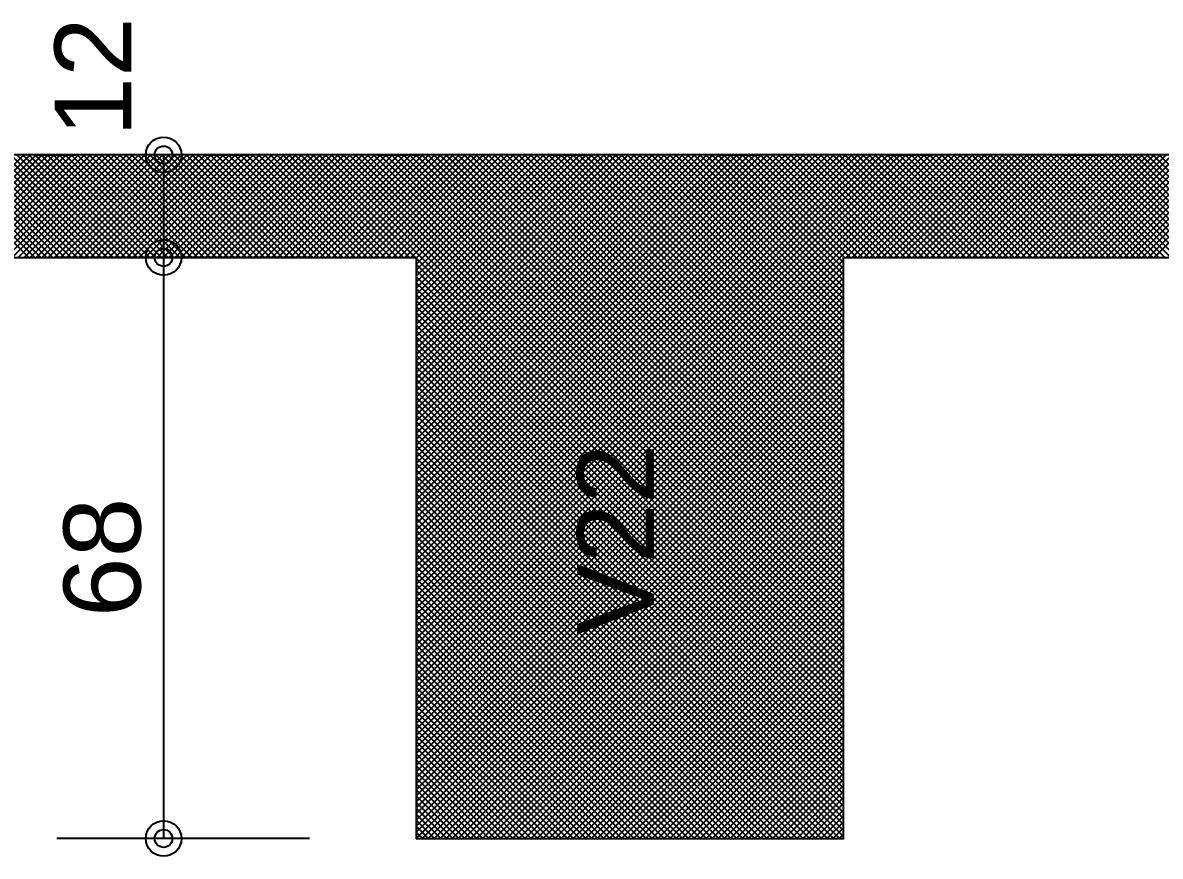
# Model space of a CAD drawing. Extents: x 0 to 119, y 0 to 84.
# Drawn here: x 30.765 to 33.426, y 68.073 to 70.024 of the extents above; entities that cross this region are included whole.
import ezdxf

# ---------------------------------------------------------------- set-up
doc = ezdxf.new("R2010")
doc.units = 0
doc.header["$MEASUREMENT"] = 0
doc.linetypes.add('ESTILO_TQS_0002', pattern=[0.4, 0.1, -0.3])
for name, color, linetype in [('29', 9, 'CONTINUOUS'), ('3', 7, 'CONTINUOUS'), ('32', 250, 'CONTINUOUS'), ('6', 178, 'CONTINUOUS')]:
    doc.layers.add(name, color=color, linetype=linetype)
doc.styles.add('TQS_ARIAL', font='arial.ttf')

msp = doc.modelspace()

# ---------------------------------------------------------------- linework, layer by layer
at = {"layer": '29', "color": 9, "linetype": 'Continuous'}
for p, q in [((30.527524, 69.474966), (30.767524, 69.714966)), ((30.538634, 69.714966), (30.778634, 69.474966)), ((30.541667, 69.474966), (30.781667, 69.714966)), ((30.552776, 69.714966), (30.792776, 69.474966)), ((30.555809, 69.474966), (30.795809, 69.714966)), ((30.566918, 69.714966), (30.806918, 69.474966)), ((30.569951, 69.474966), (30.809951, 69.714966)), ((30.58106, 69.714966), (30.82106, 69.474966)), ((30.584093, 69.474966), (30.824093, 69.714966)), ((30.595202, 69.714966), (30.835202, 69.474966)), ((30.598235, 69.474966), (30.838235, 69.714966)), ((30.609344, 69.714966), (30.849344, 69.474966)), ((30.612377, 69.474966), (30.852377, 69.714966)), ((30.623486, 69.714966), (30.863486, 69.474966)), ((30.626519, 69.474966), (30.866519, 69.714966)), ((30.637628, 69.714966), (30.877628, 69.474966)), ((30.640661, 69.474966), (30.880661, 69.714966)), ((30.651771, 69.714966), (30.891771, 69.474966)), ((30.654804, 69.474966), (30.894804, 69.714966)), ((30.665913, 69.714966), (30.905913, 69.474966)), ((30.668946, 69.474966), (30.908946, 69.714966)), ((30.680055, 69.714966), (30.920055, 69.474966)), ((30.683088, 69.474966), (30.923088, 69.714966)), ((30.694197, 69.714966), (30.934197, 69.474966)), ((30.69723, 69.474966), (30.93723, 69.714966)), ((30.708339, 69.714966), (30.948339, 69.474966)), ((30.711372, 69.474966), (30.951372, 69.714966)), ((30.722481, 69.714966), (30.962481, 69.474966)), ((30.725514, 69.474966), (30.965514, 69.714966)), ((30.736623, 69.714966), (30.976623, 69.474966)), ((30.739656, 69.474966), (30.979656, 69.714966)), ((30.750766, 69.714966), (30.990766, 69.474966)), ((30.753799, 69.474966), (30.993799, 69.714966)), ((30.764908, 69.714966), (31.004908, 69.474966)), ((30.767941, 69.474966), (31.007941, 69.714966)), ((30.77905, 69.714966), (31.01905, 69.474966)), ((30.782083, 69.474966), (31.022083, 69.714966)), ((30.793192, 69.714966), (31.033192, 69.474966)), ((30.796225, 69.474966), (31.036225, 69.714966)), ((30.807334, 69.714966), (31.047334, 69.474966)), ((30.810367, 69.474966), (31.050367, 69.714966)), ((30.821476, 69.714966), (31.061476, 69.474966)), ((30.824509, 69.474966), (31.064509, 69.714966)), ((30.835618, 69.714966), (31.075618, 69.474966)), ((30.838651, 69.474966), (31.078651, 69.714966)), ((30.849761, 69.714966), (31.089761, 69.474966)), ((30.852794, 69.474966), (31.092794, 69.714966)), ((30.863903, 69.714966), (31.103903, 69.474966)), ((30.866936, 69.474966), (31.106936, 69.714966)), ((30.878045, 69.714966), (31.118045, 69.474966)), ((30.881078, 69.474966), (31.121078, 69.714966)), ((30.892187, 69.714966), (31.132187, 69.474966)), ((30.89522, 69.474966), (31.13522, 69.714966)), ((30.906329, 69.714966), (31.146329, 69.474966)), ((30.909362, 69.474966), (31.149362, 69.714966)), ((30.920471, 69.714966), (31.160471, 69.474966)), ((30.923504, 69.474966), (31.163504, 69.714966)), ((30.934613, 69.714966), (31.174613, 69.474966)), ((30.937646, 69.474966), (31.177646, 69.714966)), ((30.948755, 69.714966), (31.188755, 69.474966)), ((30.951788, 69.474966), (31.191788, 69.714966)), ((30.962898, 69.714966), (31.202898, 69.474966)), ((30.965931, 69.474966), (31.205931, 69.714966)), ((30.97704, 69.714966), (31.21704, 69.474966)), ((30.980073, 69.474966), (31.220073, 69.714966)), ((30.991182, 69.714966), (31.231182, 69.474966)), ((30.994215, 69.474966), (31.234215, 69.714966)), ((31.005324, 69.714966), (31.245324, 69.474966)), ((31.008357, 69.474966), (31.248357, 69.714966)), ((31.019466, 69.714966), (31.259466, 69.474966)), ((31.022499, 69.474966), (31.262499, 69.714966)), ((31.033608, 69.714966), (31.273608, 69.474966)), ((31.036641, 69.474966), (31.276641, 69.714966)), ((31.04775, 69.714966), (31.28775, 69.474966)), ((31.050783, 69.474966), (31.290783, 69.714966)), ((31.061893, 69.714966), (31.301893, 69.474966)), ((31.064926, 69.474966), (31.304926, 69.714966)), ((31.076035, 69.714966), (31.316035, 69.474966)), ((31.079068, 69.474966), (31.319068, 69.714966)), ((31.090177, 69.714966), (31.330177, 69.474966)), ((31.09321, 69.474966), (31.33321, 69.714966)), ((31.104319, 69.714966), (31.344319, 69.474966)), ((31.107352, 69.474966), (31.347352, 69.714966)), ((31.118461, 69.714966), (31.358461, 69.474966)), ((31.121494, 69.474966), (31.361494, 69.714966)), ((31.132603, 69.714966), (31.372603, 69.474966)), ((31.135636, 69.474966), (31.375636, 69.714966)), ((31.146745, 69.714966), (31.386745, 69.474966)), ((31.149778, 69.474966), (31.389778, 69.714966)), ((31.160887, 69.714966), (31.400887, 69.474966)), ((31.163921, 69.474966), (31.403921, 69.714966)), ((31.17503, 69.714966), (31.41503, 69.474966)), ((31.178063, 69.474966), (31.418063, 69.714966)), ((31.189172, 69.714966), (31.429172, 69.474966)), ((31.192205, 69.474966), (31.432205, 69.714966)), ((31.203314, 69.714966), (31.443314, 69.474966)), ((31.206347, 69.474966), (31.446347, 69.714966)), ((31.217456, 69.714966), (31.457456, 69.474966)), ((31.220489, 69.474966), (31.460489, 69.714966)), ((31.231598, 69.714966), (31.471598, 69.474966)), ((31.234631, 69.474966), (31.474631, 69.714966)), ((31.24574, 69.714966), (31.48574, 69.474966)), ((31.248773, 69.474966), (31.488773, 69.714966)), ((31.259882, 69.714966), (31.499882, 69.474966)), ((31.262915, 69.474966), (31.502915, 69.714966)), ((31.274025, 69.714966), (31.514025, 69.474966)), ((31.277058, 69.474966), (31.517058, 69.714966)), ((31.288167, 69.714966), (31.528167, 69.474966)), ((31.2912, 69.474966), (31.5312, 69.714966)), ((31.302309, 69.714966), (31.542309, 69.474966)), ((31.305342, 69.474966), (31.545342, 69.714966)), ((31.316451, 69.714966), (31.556451, 69.474966)), ((31.319484, 69.474966), (31.559484, 69.714966)), ((31.330593, 69.714966), (31.570593, 69.474966)), ((31.333626, 69.474966), (31.573626, 69.714966)), ((31.344735, 69.714966), (31.584735, 69.474966)), ((31.347768, 69.474966), (31.587768, 69.714966)), ((31.358877, 69.714966), (31.598877, 69.474966)), ((31.36191, 69.474966), (31.60191, 69.714966)), ((31.37302, 69.714966), (31.61302, 69.474966)), ((31.376053, 69.474966), (31.616053, 69.714966)), ((31.387162, 69.714966), (31.627162, 69.474966)), ((31.390195, 69.474966), (31.630195, 69.714966)), ((31.401304, 69.714966), (31.641304, 69.474966)), ((31.404337, 69.474966), (31.644337, 69.714966)), ((31.415446, 69.714966), (31.655446, 69.474966)), ((31.418479, 69.474966), (31.658479, 69.714966)), ((31.429588, 69.714966), (31.669588, 69.474966)), ((31.432621, 69.474966), (31.672621, 69.714966)), ((31.44373, 69.714966), (31.68373, 69.474966)), ((31.446763, 69.474966), (31.686763, 69.714966)), ((31.457872, 69.714966), (32.68559, 68.487248)), ((31.460905, 69.474966), (31.700905, 69.714966)), ((31.472014, 69.714966), (32.68559, 68.50139)), ((31.475047, 69.474966), (31.715047, 69.714966)), ((31.486157, 69.714966), (32.68559, 68.515533)), ((31.48919, 69.474966), (31.72919, 69.714966)), ((31.500299, 69.714966), (32.68559, 68.529675)), ((31.503332, 69.474966), (31.743332, 69.714966)), ((31.514441, 69.714966), (32.68559, 68.543817)), ((31.517474, 69.474966), (31.757474, 69.714966)), ((31.528583, 69.714966), (32.68559, 68.557959)), ((31.531616, 69.474966), (31.771616, 69.714966)), ((31.542725, 69.714966), (32.68559, 68.572101)), ((31.545758, 69.474966), (31.785758, 69.714966)), ((31.556867, 69.714966), (32.68559, 68.586243)), ((31.5599, 69.474966), (31.7999, 69.714966)), ((31.571009, 69.714966), (32.68559, 68.600385)), ((31.574042, 69.474966), (31.814042, 69.714966)), ((31.585152, 69.714966), (32.68559, 68.614527)), ((31.588185, 69.474966), (31.828185, 69.714966)), ((31.599294, 69.714966), (32.68559, 68.62867)), ((31.602327, 69.474966), (31.842327, 69.714966)), ((31.613436, 69.714966), (32.68559, 68.642812)), ((31.616469, 69.474966), (31.856469, 69.714966)), ((31.627578, 69.714966), (32.68559, 68.656954)), ((31.630611, 69.474966), (31.870611, 69.714966)), ((31.64172, 69.714966), (32.68559, 68.671096)), ((31.644753, 69.474966), (31.884753, 69.714966)), ((31.655862, 69.714966), (32.68559, 68.685238)), ((31.658895, 69.474966), (31.898895, 69.714966)), ((31.670004, 69.714966), (32.68559, 68.69938)), ((31.673037, 69.474966), (31.913037, 69.714966)), ((31.684147, 69.714966), (32.68559, 68.713522)), ((31.68559, 68.483427), (32.917129, 69.714966)), ((31.68559, 68.497569), (32.902987, 69.714966)), ((31.68559, 68.511711), (32.888845, 69.714966)), ((31.68559, 68.525853), (32.874703, 69.714966)), ((31.68559, 68.539995), (32.86056, 69.714966)), ((31.68559, 68.554138), (32.846418, 69.714966)), ((31.68559, 68.56828), (32.832276, 69.714966)), ((31.68559, 68.582422), (32.818134, 69.714966)), ((31.68559, 68.596564), (32.803992, 69.714966)), ((31.68559, 68.610706), (32.78985, 69.714966)), ((31.68559, 68.624848), (32.775708, 69.714966)), ((31.68559, 68.63899), (32.761566, 69.714966)), ((31.68559, 68.653133), (32.747423, 69.714966)), ((31.68559, 68.667275), (32.733281, 69.714966)), ((31.68559, 68.681417), (32.719139, 69.714966)), ((31.68559, 68.695559), (32.704997, 69.714966)), ((31.68559, 68.709701), (32.690855, 69.714966)), ((31.68559, 68.723843), (32.676713, 69.714966)), ((31.68559, 68.737985), (32.662571, 69.714966)), ((31.68559, 68.752127), (32.648428, 69.714966)), ((31.68559, 68.76627), (32.634286, 69.714966)), ((31.68559, 68.780412), (32.620144, 69.714966)), ((31.68559, 68.794554), (32.606002, 69.714966)), ((31.68559, 68.808696), (32.59186, 69.714966)), ((31.68559, 68.822838), (32.577718, 69.714966)), ((31.68559, 68.83698), (32.563576, 69.714966)), ((31.68559, 68.851122), (32.549433, 69.714966)), ((31.68559, 68.865265), (32.535291, 69.714966)), ((31.68559, 68.879407), (32.521149, 69.714966)), ((31.68559, 68.893549), (32.507007, 69.714966)), ((31.68559, 68.907691), (32.492865, 69.714966)), ((31.68559, 68.921833), (32.478723, 69.714966)), ((31.68559, 68.935975), (32.464581, 69.714966)), ((31.68559, 68.950117), (32.450439, 69.714966)), ((31.68559, 68.96426), (32.436296, 69.714966)), ((31.68559, 68.978402), (32.422154, 69.714966)), ((31.68559, 68.992544), (32.408012, 69.714966)), ((31.68559, 69.006686), (32.39387, 69.714966)), ((31.68559, 69.020828), (32.379728, 69.714966)), ((31.68559, 69.03497), (32.365586, 69.714966)), ((31.68559, 69.049112), (32.351444, 69.714966)), ((31.68559, 69.063254), (32.337301, 69.714966)), ((31.68559, 69.077397), (32.323159, 69.714966)), ((31.68559, 69.091539), (32.309017, 69.714966)), ((31.68559, 69.105681), (32.294875, 69.714966)), ((31.68559, 69.119823), (32.280733, 69.714966)), ((31.68559, 69.133965), (32.266591, 69.714966)), ((31.68559, 69.148107), (32.252449, 69.714966)), ((31.68559, 69.162249), (32.238307, 69.714966)), ((31.68559, 69.176392), (32.224164, 69.714966)), ((31.68559, 69.190534), (32.210022, 69.714966)), ((31.68559, 69.204676), (32.19588, 69.714966)), ((31.68559, 69.218818), (32.181738, 69.714966)), ((31.68559, 69.23296), (32.167596, 69.714966)), ((31.68559, 69.247102), (32.153454, 69.714966)), ((31.68559, 69.261244), (32.139312, 69.714966)), ((31.68559, 69.275386), (32.125169, 69.714966)), ((31.68559, 69.289529), (32.111027, 69.714966)), ((31.68559, 69.303671), (32.096885, 69.714966)), ((31.68559, 69.317813), (32.082743, 69.714966)), ((31.68559, 69.331955), (32.068601, 69.714966)), ((31.68559, 69.346097), (32.054459, 69.714966)), ((31.68559, 69.360239), (32.040317, 69.714966)), ((31.68559, 69.374381), (32.026174, 69.714966)), ((31.68559, 69.388524), (32.012032, 69.714966)), ((31.68559, 69.402666), (31.99789, 69.714966)), ((31.68559, 69.416808), (31.983748, 69.714966)), ((31.68559, 69.43095), (31.969606, 69.714966)), ((31.68559, 69.445092), (31.955464, 69.714966)), ((31.68559, 69.459234), (31.941322, 69.714966)), ((31.68559, 69.473376), (31.92718, 69.714966)), ((31.698289, 69.714966), (32.68559, 68.727665)), ((31.712431, 69.714966), (32.68559, 68.741807)), ((31.726573, 69.714966), (32.68559, 68.755949)), ((31.740715, 69.714966), (32.68559, 68.770091)), ((31.754857, 69.714966), (32.68559, 68.784233)), ((31.768999, 69.714966), (32.68559, 68.798375)), ((31.783141, 69.714966), (32.68559, 68.812517)), ((31.797284, 69.714966), (32.68559, 68.82666)), ((31.811426, 69.714966), (32.68559, 68.840802)), ((31.825568, 69.714966), (32.68559, 68.854944)), ((31.83971, 69.714966), (32.68559, 68.869086)), ((31.853852, 69.714966), (32.68559, 68.883228)), ((31.867994, 69.714966), (32.68559, 68.89737)), ((31.882136, 69.714966), (32.68559, 68.911512)), ((31.896279, 69.714966), (32.68559, 68.925654)), ((31.910421, 69.714966), (32.68559, 68.939797)), ((31.924563, 69.714966), (32.68559, 68.953939)), ((31.938705, 69.714966), (32.68559, 68.968081)), ((31.952847, 69.714966), (32.68559, 68.982223)), ((31.966989, 69.714966), (32.68559, 68.996365)), ((31.981131, 69.714966), (32.68559, 69.010507)), ((31.995273, 69.714966), (32.68559, 69.024649)), ((32.009416, 69.714966), (32.68559, 69.038792)), ((32.023558, 69.714966), (32.68559, 69.052934)), ((32.0377, 69.714966), (32.68559, 69.067076)), ((32.051842, 69.714966), (32.68559, 69.081218)), ((32.065984, 69.714966), (32.68559, 69.09536)), ((32.080126, 69.714966), (32.68559, 69.109502)), ((32.094268, 69.714966), (32.68559, 69.123644)), ((32.108411, 69.714966), (32.68559, 69.137786)), ((32.122553, 69.714966), (32.68559, 69.151929)), ((32.136695, 69.714966), (32.68559, 69.166071)), ((32.150837, 69.714966), (32.68559, 69.180213)), ((32.164979, 69.714966), (32.68559, 69.194355)), ((32.179121, 69.714966), (32.68559, 69.208497)), ((32.193263, 69.714966), (32.68559, 69.222639)), ((32.207406, 69.714966), (32.68559, 69.236781)), ((32.221548, 69.714966), (32.68559, 69.250924)), ((32.23569, 69.714966), (32.68559, 69.265066)), ((32.249832, 69.714966), (32.68559, 69.279208)), ((32.263974, 69.714966), (32.68559, 69.29335)), ((32.278116, 69.714966), (32.68559, 69.307492)), ((32.292258, 69.714966), (32.68559, 69.321634)), ((32.3064, 69.714966), (32.68559, 69.335776)), ((32.320543, 69.714966), (32.68559, 69.349919)), ((32.334685, 69.714966), (32.68559, 69.364061)), ((32.348827, 69.714966), (32.68559, 69.378203)), ((32.362969, 69.714966), (32.68559, 69.392345)), ((32.377111, 69.714966), (32.68559, 69.406487)), ((32.391253, 69.714966), (32.68559, 69.420629)), ((32.405395, 69.714966), (32.68559, 69.434771)), ((32.419538, 69.714966), (32.68559, 69.448913)), ((32.43368, 69.714966), (32.68559, 69.463056)), ((32.447822, 69.714966), (32.687822, 69.474966)), ((32.461964, 69.714966), (32.701964, 69.474966)), ((32.476106, 69.714966), (32.716106, 69.474966)), ((32.490248, 69.714966), (32.730248, 69.474966)), ((32.50439, 69.714966), (32.74439, 69.474966)), ((32.518533, 69.714966), (32.758533, 69.474966)), ((32.532675, 69.714966), (32.772675, 69.474966)), ((32.546817, 69.714966), (32.786817, 69.474966)), ((32.560959, 69.714966), (32.800959, 69.474966)), ((32.575101, 69.714966), (32.815101, 69.474966)), ((32.589243, 69.714966), (32.829243, 69.474966)), ((32.603385, 69.714966), (32.843385, 69.474966)), ((32.617527, 69.714966), (32.857527, 69.474966)), ((32.63167, 69.714966), (32.87167, 69.474966)), ((32.645812, 69.714966), (32.885812, 69.474966)), ((32.659954, 69.714966), (32.899954, 69.474966)), ((32.674096, 69.714966), (32.914096, 69.474966)), ((32.688238, 69.714966), (32.928238, 69.474966)), ((32.691271, 69.474966), (32.931271, 69.714966)), ((32.70238, 69.714966), (32.94238, 69.474966)), ((32.705413, 69.474966), (32.945413, 69.714966)), ((32.716522, 69.714966), (32.956522, 69.474966)), ((32.719555, 69.474966), (32.959555, 69.714966)), ((32.730665, 69.714966), (32.970665, 69.474966)), ((32.733698, 69.474966), (32.973698, 69.714966)), ((32.744807, 69.714966), (32.984807, 69.474966)), ((32.74784, 69.474966), (32.98784, 69.714966)), ((32.758949, 69.714966), (32.998949, 69.474966)), ((32.761982, 69.474966), (33.001982, 69.714966)), ((32.773091, 69.714966), (33.013091, 69.474966)), ((32.776124, 69.474966), (33.016124, 69.714966)), ((32.787233, 69.714966), (33.027233, 69.474966)), ((32.790266, 69.474966), (33.030266, 69.714966)), ((32.801375, 69.714966), (33.041375, 69.474966)), ((32.804408, 69.474966), (33.044408, 69.714966)), ((32.815517, 69.714966), (33.055517, 69.474966)), ((32.81855, 69.474966), (33.05855, 69.714966)), ((32.829659, 69.714966), (33.069659, 69.474966)), ((32.832693, 69.474966), (33.072693, 69.714966)), ((32.843802, 69.714966), (33.083802, 69.474966)), ((32.846835, 69.474966), (33.086835, 69.714966)), ((32.857944, 69.714966), (33.097944, 69.474966)), ((32.860977, 69.474966), (33.100977, 69.714966)), ((32.872086, 69.714966), (33.112086, 69.474966)), ((32.875119, 69.474966), (33.115119, 69.714966)), ((32.886228, 69.714966), (33.126228, 69.474966)), ((32.889261, 69.474966), (33.129261, 69.714966)), ((32.90037, 69.714966), (33.14037, 69.474966)), ((32.903403, 69.474966), (33.143403, 69.714966)), ((32.914512, 69.714966), (33.154512, 69.474966)), ((32.917545, 69.474966), (33.157545, 69.714966)), ((32.928654, 69.714966), (33.168654, 69.474966)), ((32.931687, 69.474966), (33.171687, 69.714966)), ((32.942797, 69.714966), (33.182797, 69.474966)), ((32.94583, 69.474966), (33.18583, 69.714966)), ((32.956939, 69.714966), (33.196939, 69.474966)), ((32.959972, 69.474966), (33.199972, 69.714966)), ((32.971081, 69.714966), (33.211081, 69.474966)), ((32.974114, 69.474966), (33.214114, 69.714966)), ((32.985223, 69.714966), (33.225223, 69.474966)), ((32.988256, 69.474966), (33.228256, 69.714966)), ((32.999365, 69.714966), (33.239365, 69.474966)), ((33.002398, 69.474966), (33.242398, 69.714966)), ((33.013507, 69.714966), (33.253507, 69.474966)), ((33.01654, 69.474966), (33.25654, 69.714966)), ((33.027649, 69.714966), (33.267649, 69.474966)), ((33.030682, 69.474966), (33.270682, 69.714966)), ((33.041792, 69.714966), (33.281792, 69.474966)), ((33.044825, 69.474966), (33.284825, 69.714966)), ((33.055934, 69.714966), (33.295934, 69.474966)), ((33.058967, 69.474966), (33.298967, 69.714966)), ((33.070076, 69.714966), (33.310076, 69.474966)), ((33.073109, 69.474966), (33.313109, 69.714966)), ((33.084218, 69.714966), (33.324218, 69.474966)), ((33.087251, 69.474966), (33.327251, 69.714966)), ((33.09836, 69.714966), (33.33836, 69.474966)), ((33.101393, 69.474966), (33.341393, 69.714966)), ((33.112502, 69.714966), (33.352502, 69.474966)), ((33.115535, 69.474966), (33.355535, 69.714966)), ((33.126644, 69.714966), (33.366644, 69.474966)), ((33.129677, 69.474966), (33.369677, 69.714966)), ((33.140786, 69.714966), (33.380786, 69.474966)), ((33.143819, 69.474966), (33.383819, 69.714966)), ((33.154929, 69.714966), (33.394929, 69.474966)), ((33.157962, 69.474966), (33.397962, 69.714966)), ((33.169071, 69.714966), (33.409071, 69.474966)), ((33.172104, 69.474966), (33.412104, 69.714966)), ((33.183213, 69.714966), (33.423213, 69.474966)), ((33.186246, 69.474966), (33.426246, 69.714966)), ((33.197355, 69.714966), (33.437355, 69.474966)), ((33.200388, 69.474966), (33.440388, 69.714966)), ((33.211497, 69.714966), (33.451497, 69.474966)), ((33.21453, 69.474966), (33.45453, 69.714966)), ((33.225639, 69.714966), (33.465639, 69.474966)), ((33.228672, 69.474966), (33.468672, 69.714966)), ((33.239781, 69.714966), (33.479781, 69.474966)), ((33.242814, 69.474966), (33.482814, 69.714966)), ((33.253924, 69.714966), (33.493924, 69.474966)), ((33.256957, 69.474966), (33.496957, 69.714966)), ((33.268066, 69.714966), (33.508066, 69.474966)), ((33.271099, 69.474966), (33.511099, 69.714966)), ((33.282208, 69.714966), (33.522208, 69.474966)), ((33.285241, 69.474966), (33.525241, 69.714966)), ((33.29635, 69.714966), (33.53635, 69.474966)), ((33.299383, 69.474966), (33.539383, 69.714966)), ((33.310492, 69.714966), (33.550492, 69.474966)), ((33.313525, 69.474966), (33.553525, 69.714966)), ((33.324634, 69.714966), (33.564634, 69.474966)), ((33.327667, 69.474966), (33.567667, 69.714966)), ((33.338776, 69.714966), (33.578776, 69.474966)), ((33.341809, 69.474966), (33.581809, 69.714966)), ((33.352919, 69.714966), (33.592919, 69.474966)), ((33.355952, 69.474966), (33.595952, 69.714966)), ((33.367061, 69.714966), (33.607061, 69.474966)), ((33.370094, 69.474966), (33.610094, 69.714966)), ((33.381203, 69.714966), (33.621203, 69.474966)), ((33.384236, 69.474966), (33.624236, 69.714966)), ((33.395345, 69.714966), (33.635345, 69.474966)), ((33.398378, 69.474966), (33.638378, 69.714966)), ((33.409487, 69.714966), (33.649487, 69.474966)), ((33.41252, 69.474966), (33.65252, 69.714966)), ((33.423629, 69.714966), (33.663629, 69.474966)), ((31.68559, 69.473106), (32.68559, 68.473106)), ((31.68559, 68.469285), (32.68559, 69.469285)), ((31.68559, 69.458964), (32.68559, 68.458964)), ((31.68559, 68.455143), (32.68559, 69.455143)), ((31.68559, 69.444822), (32.68559, 68.444822)), ((31.68559, 68.441), (32.68559, 69.441)), ((31.68559, 69.43068), (32.68559, 68.43068)), ((31.68559, 68.426858), (32.68559, 69.426858)), ((31.68559, 69.416538), (32.68559, 68.416538)), ((31.68559, 68.412716), (32.68559, 69.412716)), ((31.68559, 69.402395), (32.68559, 68.402395)), ((31.68559, 68.398574), (32.68559, 69.398574)), ((31.68559, 69.388253), (32.68559, 68.388253)), ((31.68559, 68.384432), (32.68559, 69.384432)), ((31.68559, 69.374111), (32.68559, 68.374111)), ((31.68559, 68.37029), (32.68559, 69.37029)), ((31.68559, 69.359969), (32.68559, 68.359969)), ((31.68559, 68.356148), (32.68559, 69.356148)), ((31.68559, 69.345827), (32.68559, 68.345827)), ((31.68559, 68.342006), (32.68559, 69.342006)), ((31.68559, 69.331685), (32.68559, 68.331685)), ((31.68559, 68.327863), (32.68559, 69.327863)), ((31.68559, 69.317543), (32.68559, 68.317543)), ((31.68559, 68.313721), (32.68559, 69.313721)), ((31.68559, 69.3034), (32.68559, 68.3034)), ((31.68559, 68.299579), (32.68559, 69.299579)), ((31.68559, 69.289258), (32.68559, 68.289258)), ((31.68559, 68.285437), (32.68559, 69.285437)), ((31.68559, 69.275116), (32.68559, 68.275116)), ((31.68559, 68.271295), (32.68559, 69.271295)), ((31.68559, 69.260974), (32.68559, 68.260974)), ((31.68559, 68.257153), (32.68559, 69.257153)), ((31.68559, 69.246832), (32.68559, 68.246832)), ((31.68559, 68.243011), (32.68559, 69.243011)), ((31.68559, 69.23269), (32.68559, 68.23269)), ((31.68559, 68.228868), (32.68559, 69.228868)), ((31.68559, 69.218548), (32.68559, 68.218548)), ((31.68559, 68.214726), (32.68559, 69.214726)), ((31.68559, 69.204406), (32.68559, 68.204406)), ((31.68559, 68.200584), (32.68559, 69.200584)), ((31.68559, 69.190263), (32.68559, 68.190263)), ((31.68559, 68.186442), (32.68559, 69.186442)), ((31.68559, 69.176121), (32.68559, 68.176121)), ((31.68559, 68.1723), (32.68559, 69.1723)), ((31.68559, 69.161979), (32.68559, 68.161979)), ((31.68559, 68.158158), (32.68559, 69.158158)), ((31.68559, 69.147837), (32.68559, 68.147837)), ((31.68559, 68.144016), (32.68559, 69.144016)), ((31.68559, 69.133695), (32.68559, 68.133695)), ((31.68559, 68.129874), (32.68559, 69.129874)), ((31.68559, 69.119553), (32.68559, 68.119553)), ((31.68559, 68.114966), (32.68559, 69.115731)), ((31.68559, 69.105411), (32.676035, 68.114966)), ((31.698967, 68.114966), (32.68559, 69.101589)), ((31.68559, 69.091268), (32.661893, 68.114966)), ((31.68559, 69.077126), (32.64775, 68.114966)), ((31.713109, 68.114966), (32.68559, 69.087447)), ((31.727251, 68.114966), (32.68559, 69.073305)), ((31.68559, 69.062984), (32.633608, 68.114966)), ((31.68559, 69.048842), (32.619466, 68.114966)), ((31.741393, 68.114966), (32.68559, 69.059163)), ((31.68559, 69.0347), (32.605324, 68.114966)), ((31.68559, 69.020558), (32.591182, 68.114966)), ((31.755535, 68.114966), (32.68559, 69.045021)), ((31.769677, 68.114966), (32.68559, 69.030879)), ((31.68559, 69.006416), (32.57704, 68.114966)), ((31.783819, 68.114966), (32.68559, 69.016736)), ((31.797962, 68.114966), (32.68559, 69.002594)), ((31.68559, 68.992274), (32.562898, 68.114966)), ((31.68559, 68.978131), (32.548755, 68.114966)), ((31.812104, 68.114966), (32.68559, 68.988452)), ((31.826246, 68.114966), (32.68559, 68.97431)), ((31.68559, 68.963989), (32.534613, 68.114966)), ((31.68559, 68.949847), (32.520471, 68.114966)), ((31.840388, 68.114966), (32.68559, 68.960168)), ((31.85453, 68.114966), (32.68559, 68.946026)), ((31.68559, 68.935705), (32.506329, 68.114966)), ((31.68559, 68.921563), (32.492187, 68.114966)), ((31.868672, 68.114966), (32.68559, 68.931884)), ((31.882814, 68.114966), (32.68559, 68.917741)), ((31.68559, 68.907421), (32.478045, 68.114966)), ((31.68559, 68.893279), (32.463903, 68.114966)), ((31.896957, 68.114966), (32.68559, 68.903599)), ((31.911099, 68.114966), (32.68559, 68.889457)), ((31.68559, 68.879136), (32.449761, 68.114966)), ((31.68559, 68.864994), (32.435618, 68.114966)), ((31.925241, 68.114966), (32.68559, 68.875315)), ((31.939383, 68.114966), (32.68559, 68.861173)), ((31.68559, 68.850852), (32.421476, 68.114966)), ((31.68559, 68.83671), (32.407334, 68.114966)), ((31.953525, 68.114966), (32.68559, 68.847031)), ((31.68559, 68.822568), (32.393192, 68.114966)), ((31.68559, 68.808426), (32.37905, 68.114966)), ((31.967667, 68.114966), (32.68559, 68.832889)), ((31.981809, 68.114966), (32.68559, 68.818747)), ((31.68559, 68.794284), (32.364908, 68.114966)), ((31.68559, 68.780141), (32.350766, 68.114966)), ((31.995952, 68.114966), (32.68559, 68.804604)), ((32.010094, 68.114966), (32.68559, 68.790462)), ((31.68559, 68.765999), (32.336623, 68.114966)), ((32.024236, 68.114966), (32.68559, 68.77632)), ((32.038378, 68.114966), (32.68559, 68.762178)), ((31.68559, 68.751857), (32.322481, 68.114966)), ((31.68559, 68.737715), (32.308339, 68.114966)), ((32.05252, 68.114966), (32.68559, 68.748036)), ((32.066662, 68.114966), (32.68559, 68.733894)), ((31.68559, 68.723573), (32.294197, 68.114966)), ((31.68559, 68.709431), (32.280055, 68.114966)), ((32.080804, 68.114966), (32.68559, 68.719752)), ((32.094946, 68.114966), (32.68559, 68.705609)), ((31.68559, 68.695289), (32.265913, 68.114966)), ((31.68559, 68.681147), (32.251771, 68.114966)), ((32.109089, 68.114966), (32.68559, 68.691467)), ((32.123231, 68.114966), (32.68559, 68.677325)), ((31.68559, 68.667004), (32.237628, 68.114966)), ((31.68559, 68.652862), (32.223486, 68.114966)), ((32.137373, 68.114966), (32.68559, 68.663183)), ((32.151515, 68.114966), (32.68559, 68.649041)), ((31.68559, 68.63872), (32.209344, 68.114966)), ((31.68559, 68.624578), (32.195202, 68.114966)), ((32.165657, 68.114966), (32.68559, 68.634899)), ((32.179799, 68.114966), (32.68559, 68.620757)), ((31.68559, 68.610436), (32.18106, 68.114966)), ((31.68559, 68.596294), (32.166918, 68.114966)), ((32.193941, 68.114966), (32.68559, 68.606614)), ((31.68559, 68.582152), (32.152776, 68.114966)), ((31.68559, 68.568009), (32.138634, 68.114966)), ((32.208084, 68.114966), (32.68559, 68.592472)), ((32.222226, 68.114966), (32.68559, 68.57833)), ((31.68559, 68.553867), (32.124491, 68.114966)), ((32.236368, 68.114966), (32.68559, 68.564188)), ((32.25051, 68.114966), (32.68559, 68.550046)), ((31.68559, 68.539725), (32.110349, 68.114966)), ((31.68559, 68.525583), (32.096207, 68.114966)), ((32.264652, 68.114966), (32.68559, 68.535904)), ((32.278794, 68.114966), (32.68559, 68.521762)), ((31.68559, 68.511441), (32.082065, 68.114966)), ((31.68559, 68.497299), (32.067923, 68.114966)), ((32.292936, 68.114966), (32.68559, 68.50762)), ((32.307079, 68.114966), (32.68559, 68.493477)), ((31.68559, 68.483157), (32.053781, 68.114966)), ((31.68559, 68.469014), (32.039639, 68.114966)), ((32.321221, 68.114966), (32.68559, 68.479335)), ((32.335363, 68.114966), (32.68559, 68.465193)), ((31.68559, 68.454872), (32.025496, 68.114966)), ((31.68559, 68.44073), (32.011354, 68.114966)), ((32.349505, 68.114966), (32.68559, 68.451051)), ((32.363647, 68.114966), (32.68559, 68.436909)), ((31.68559, 68.426588), (31.997212, 68.114966)), ((31.68559, 68.412446), (31.98307, 68.114966)), ((32.377789, 68.114966), (32.68559, 68.422767)), ((32.391931, 68.114966), (32.68559, 68.408625)), ((31.68559, 68.398304), (31.968928, 68.114966)), ((31.68559, 68.384162), (31.954786, 68.114966)), ((32.406073, 68.114966), (32.68559, 68.394482)), ((31.68559, 68.37002), (31.940644, 68.114966)), ((31.68559, 68.355877), (31.926501, 68.114966)), ((32.420216, 68.114966), (32.68559, 68.38034)), ((32.434358, 68.114966), (32.68559, 68.366198)), ((31.68559, 68.341735), (31.912359, 68.114966)), ((31.68559, 68.327593), (31.898217, 68.114966)), ((32.4485, 68.114966), (32.68559, 68.352056)), ((32.462642, 68.114966), (32.68559, 68.337914)), ((31.68559, 68.313451), (31.884075, 68.114966)), ((32.476784, 68.114966), (32.68559, 68.323772)), ((32.490926, 68.114966), (32.68559, 68.30963)), ((31.68559, 68.299309), (31.869933, 68.114966)), ((31.68559, 68.285167), (31.855791, 68.114966)), ((32.505068, 68.114966), (32.68559, 68.295488)), ((32.519211, 68.114966), (32.68559, 68.281345)), ((31.68559, 68.271025), (31.841649, 68.114966)), ((31.68559, 68.256882), (31.827507, 68.114966)), ((32.533353, 68.114966), (32.68559, 68.267203)), ((32.547495, 68.114966), (32.68559, 68.253061)), ((31.68559, 68.24274), (31.813364, 68.114966)), ((31.68559, 68.228598), (31.799222, 68.114966)), ((32.561637, 68.114966), (32.68559, 68.238919)), ((32.575779, 68.114966), (32.68559, 68.224777)), ((31.68559, 68.214456), (31.78508, 68.114966)), ((31.68559, 68.200314), (31.770938, 68.114966)), ((32.589921, 68.114966), (32.68559, 68.210635)), ((32.604063, 68.114966), (32.68559, 68.196493)), ((31.68559, 68.186172), (31.756796, 68.114966)), ((31.68559, 68.17203), (31.742654, 68.114966)), ((32.618205, 68.114966), (32.68559, 68.18235)), ((32.632348, 68.114966), (32.68559, 68.168208)), ((31.68559, 68.157888), (31.728512, 68.114966)), ((31.68559, 68.143745), (31.714369, 68.114966)), ((32.64649, 68.114966), (32.68559, 68.154066)), ((31.68559, 68.129603), (31.700227, 68.114966)), ((32.660632, 68.114966), (32.68559, 68.139924)), ((32.674774, 68.114966), (32.68559, 68.125782))]:
    msp.add_line(p, q, dxfattribs=at)
for points in [[(20.08559, 69.714966), (20.08559, 69.074966), (20.36559, 69.074966), (20.36559, 69.474966), (22.08559, 69.474966), (22.08559, 68.114966), (23.28559, 68.114966), (23.28559, 69.474966), (31.68559, 69.474966), (31.68559, 68.114966), (32.68559, 68.114966), (32.68559, 69.474966), (34.16559, 69.474966), (34.16559, 68.114966), (34.76559, 68.114966), (34.76559, 69.474966), (40.66559, 69.474966), (40.66559, 68.114966), (41.26559, 68.114966), (41.26559, 69.474966), (48.515634, 69.474966)], [(48.895634, 69.714966), (41.26559, 69.714966), (34.76559, 69.714966), (32.68559, 69.714966), (23.28559, 69.714966), (22.08559, 69.714966), (22.08559, 69.674966), (20.36559, 69.674966), (20.36559, 69.714966), (20.08559, 69.714966)]]:
    msp.add_lwpolyline(points, dxfattribs=at)
at = {"layer": '3', "color": 7, "linetype": 'ESTILO_TQS_0002'}
msp.add_line((18.393794, 69.714966), (54.105818, 69.714966), dxfattribs=at)
at = {"layer": '32', "color": 250, "linetype": 'Continuous'}
for p, q in [((31.512642, 69.714966), (30.844273, 69.714966)), ((31.094273, 69.714966), (31.094273, 69.474966)), ((31.762642, 69.714966), (31.762642, 69.714966)), ((31.43559, 69.474966), (30.844273, 69.474966)), ((31.43559, 69.474966), (30.844273, 69.474966)), ((31.094273, 69.474966), (31.094273, 68.114966)), ((31.68559, 69.474966), (31.68559, 69.474966)), ((31.68559, 69.474966), (31.68559, 69.474966)), ((31.43559, 68.114966), (30.844273, 68.114966)), ((31.68559, 68.114966), (31.68559, 68.114966))]:
    msp.add_line(p, q, dxfattribs=at)
for centre, radius in [((31.094273, 69.714966), 0.041625), ((31.094273, 69.714966), 0.02075), ((31.094273, 69.474966), 0.041625), ((31.094273, 69.474966), 0.041625), ((31.094273, 69.474966), 0.02075), ((31.094273, 69.474966), 0.02075), ((31.094273, 68.114966), 0.041625), ((31.094273, 68.114966), 0.02075)]:
    msp.add_circle(centre, radius, dxfattribs=at)
at = {"layer": '6', "color": 178, "linetype": 'Continuous'}
for p, q in [((32.68559, 69.714966), (23.28559, 69.714966)), ((34.76559, 69.714966), (32.68559, 69.714966)), ((23.28559, 69.474966), (31.68559, 69.474966)), ((31.68559, 69.474966), (31.68559, 68.114966)), ((32.68559, 68.114966), (32.68559, 69.474966)), ((32.68559, 69.474966), (34.16559, 69.474966)), ((31.68559, 68.114966), (32.68559, 68.114966))]:
    msp.add_line(p, q, dxfattribs=at)

# ---------------------------------------------------------------- texts
at = {"layer": '32', "color": 250, "linetype": 'Continuous', "style": 'TQS_ARIAL'}
for s, p in [('12', (31.019084, 69.757286)), ('V22', (32.241869, 68.591036)), ('68', (31.040273, 68.632966))]:
    msp.add_text(s, height=0.18, rotation=90, dxfattribs=at).set_placement(p)

doc.saveas('drawing.dxf')
